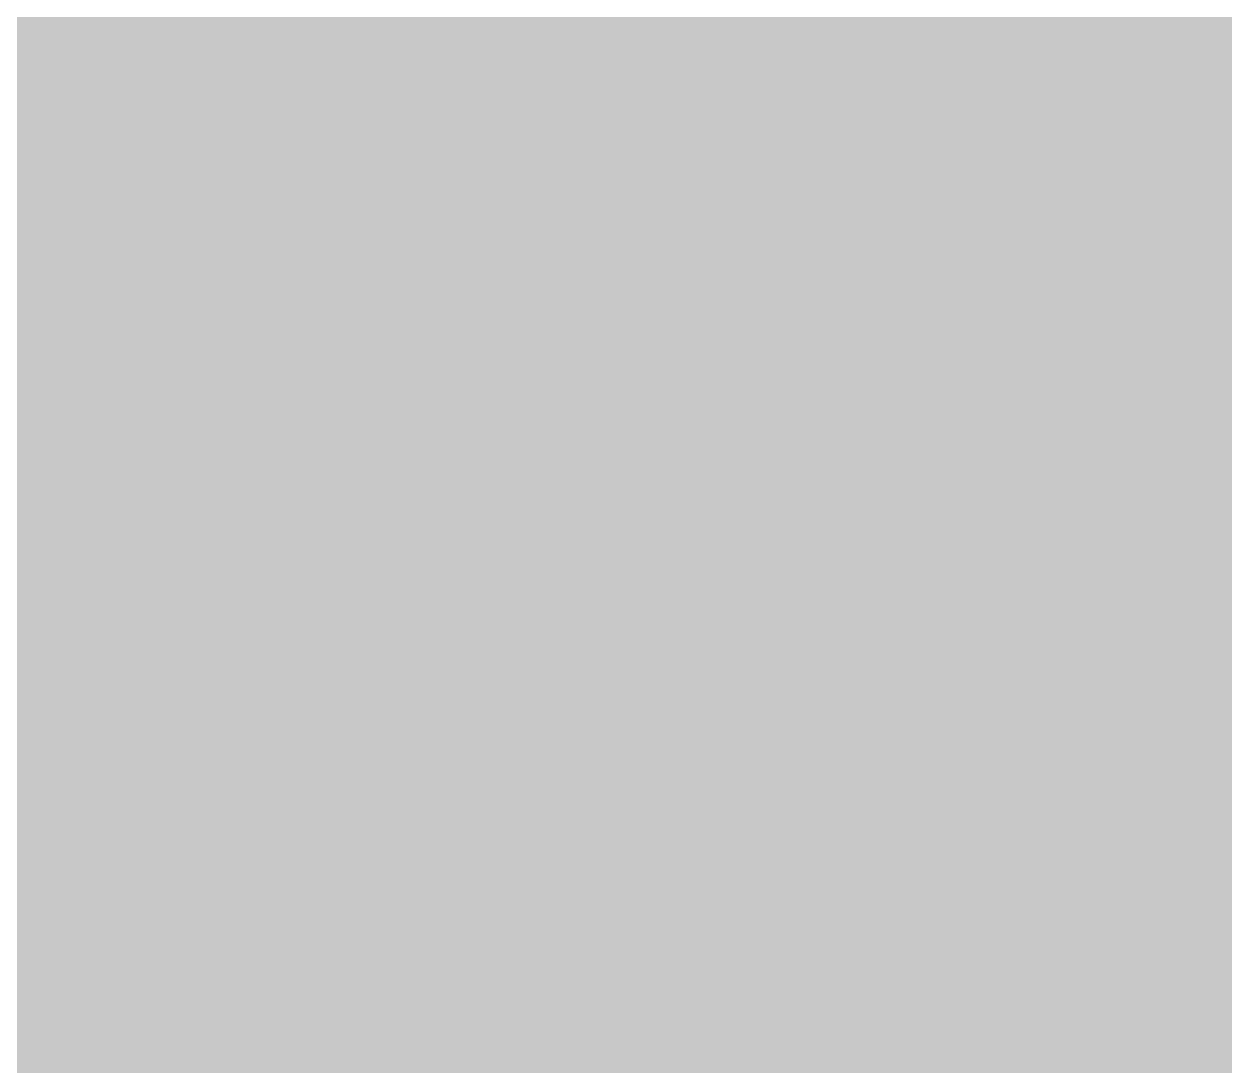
# Model space of a CAD drawing. Header units: inches. Extents: x 27328 to 120839, y -4075 to 4147.
# Drawn here: x 31976.12 to 31993.89, y 987.86 to 1003.27 of the extents above; entities that cross this region are included whole.
import ezdxf

# ---------------------------------------------------------------- set-up
doc = ezdxf.new("R2010")
doc.units = ezdxf.units.IN
doc.header["$MEASUREMENT"] = 0
doc.layers.add('M-HVAC-DUCT', color=70, linetype='Continuous', lineweight=9)

msp = doc.modelspace()

# ---------------------------------------------------------------- hatches: boundary and pattern name
at = {"layer": 'M-HVAC-DUCT'}
h = msp.add_hatch(color=256, dxfattribs=at)
h.paths.add_polyline_path([(31906.636, 962.782), (32063.81, 1048.316), (32063.568, 1052.334), (32060.761, 1050.593), (32060.702, 1048.97), (32059.679, 1048.414), (32057.988, 1049.297), (32044.31, 1041.636), (32044.252, 1040.018), (32043.229, 1039.461), (32041.537, 1040.344), (32027.859, 1032.679), (32027.801, 1031.066), (32026.778, 1030.509), (32025.086, 1031.392), (32011.408, 1023.722), (32011.35, 1022.113), (32010.328, 1021.556), (32008.636, 1022.44), (31994.958, 1014.765), (31994.9, 1013.161), (31993.877, 1012.604), (31992.185, 1013.487), (31978.507, 1005.808), (31978.449, 1004.208), (31977.426, 1003.652), (31975.735, 1004.535), (31962.056, 996.85), (31961.999, 995.256), (31960.976, 994.699), (31959.284, 995.582), (31945.605, 987.893), (31945.548, 986.304), (31944.525, 985.747), (31942.833, 986.63), (31906.636, 966.931), (31906.636, 963.034)], flags=0)
h.paths.add_polyline_path([(32103.542, 1069.938), (32261.218, 1155.745), (32260.976, 1159.763), (32258.17, 1158.078), (32258.11, 1156.399), (32257.078, 1155.847), (32255.395, 1156.725), (32241.719, 1149.121), (32241.659, 1147.447), (32240.636, 1146.89), (32238.944, 1147.773), (32225.268, 1140.164), (32225.208, 1138.494), (32224.186, 1137.938), (32222.494, 1138.821), (32208.818, 1131.207), (32208.758, 1129.542), (32207.735, 1128.985), (32206.043, 1129.868), (32192.367, 1122.25), (32192.307, 1120.589), (32191.284, 1120.033), (32189.593, 1120.916), (32175.916, 1113.293), (32175.857, 1111.637), (32174.834, 1111.08), (32173.142, 1111.964), (32159.465, 1104.336), (32159.406, 1102.685), (32158.383, 1102.128), (32156.691, 1103.011), (32143.015, 1095.379), (32142.955, 1093.732), (32141.932, 1093.176), (32140.241, 1094.059), (32126.564, 1086.421), (32126.505, 1084.78), (32125.482, 1084.223), (32123.79, 1085.106), (32110.113, 1077.464), (32110.054, 1075.827), (32109.031, 1075.271), (32107.339, 1076.154), (32103.542, 1073.887), (32103.542, 1069.943)], flags=0)
h.paths.add_polyline_path([(32300.95, 1177.367), (32458.625, 1263.174), (32458.383, 1267.191), (32455.579, 1265.563), (32455.517, 1263.828), (32454.262, 1263.392), (32452.802, 1264.154), (32439.129, 1256.606), (32439.066, 1254.875), (32437.83, 1254.43), (32436.352, 1255.202), (32422.678, 1247.649), (32422.616, 1245.923), (32421.398, 1245.468), (32419.901, 1246.249), (32406.227, 1238.692), (32406.165, 1236.97), (32404.966, 1236.506), (32403.45, 1237.297), (32389.776, 1229.735), (32389.714, 1228.018), (32388.534, 1227.544), (32387, 1228.345), (32373.325, 1220.778), (32373.264, 1219.066), (32372.102, 1218.582), (32370.549, 1219.392), (32356.875, 1211.821), (32356.813, 1210.113), (32355.67, 1209.619), (32354.099, 1210.44), (32340.424, 1202.864), (32340.363, 1201.161), (32339.238, 1200.657), (32337.648, 1201.487), (32323.973, 1193.907), (32323.912, 1192.209), (32322.806, 1191.695), (32321.197, 1192.535), (32307.522, 1184.95), (32307.461, 1183.256), (32306.374, 1182.733), (32304.747, 1183.583), (32300.95, 1181.371), (32300.95, 1178.259)], flags=0)
h.paths.add_polyline_path([(32498.357, 1284.796), (32656.032, 1370.602), (32655.79, 1374.62), (32652.989, 1373.049), (32652.924, 1371.256), (32651.901, 1370.7), (32650.21, 1371.583), (32636.538, 1364.092), (32636.474, 1362.304), (32635.451, 1361.747), (32633.759, 1362.63), (32620.087, 1355.134), (32620.023, 1353.352), (32619, 1352.795), (32617.308, 1353.678), (32603.636, 1346.177), (32603.572, 1344.399), (32602.55, 1343.843), (32600.858, 1344.726), (32587.186, 1337.22), (32587.122, 1335.447), (32586.099, 1334.89), (32584.407, 1335.773), (32570.735, 1328.263), (32570.671, 1326.494), (32569.648, 1325.938), (32567.957, 1326.821), (32554.284, 1319.306), (32554.221, 1317.542), (32553.198, 1316.985), (32551.506, 1317.869), (32537.833, 1310.349), (32537.77, 1308.59), (32536.747, 1308.033), (32535.055, 1308.916), (32521.382, 1301.392), (32521.319, 1299.637), (32520.297, 1299.081), (32518.605, 1299.964), (32504.932, 1292.435), (32504.869, 1290.685), (32503.846, 1290.128), (32502.154, 1291.011), (32498.357, 1288.855), (32498.357, 1286.008)], flags=0)
h.paths.add_polyline_path([(32695.764, 1392.224), (32825.858, 1463.021), (32823.953, 1463.726), (32822.106, 1464.017), (32820.372, 1463.884), (32817.651, 1462.704), (32817.496, 1462.62), (32817.43, 1460.78), (32816.407, 1460.224), (32814.716, 1461.107), (32801.046, 1453.663), (32800.98, 1451.828), (32799.957, 1451.271), (32798.265, 1452.154), (32784.592, 1444.621), (32784.529, 1442.875), (32783.506, 1442.319), (32781.815, 1443.202), (32768.144, 1435.748), (32768.078, 1433.923), (32767.056, 1433.366), (32765.364, 1434.25), (32751.693, 1426.791), (32751.628, 1424.971), (32750.605, 1424.414), (32748.913, 1425.297), (32735.243, 1417.834), (32735.177, 1416.018), (32734.154, 1415.462), (32732.463, 1416.345), (32718.792, 1408.877), (32718.727, 1407.066), (32717.704, 1406.509), (32716.012, 1407.392), (32702.341, 1399.92), (32702.267, 1398.109), (32701.253, 1397.557), (32699.561, 1398.44), (32695.764, 1396.339), (32695.764, 1393.758)], flags=0)
h = msp.add_hatch(color=256, dxfattribs=at)
h.paths.add_polyline_path([(31906.636, 938.696), (32065.214, 1024.994), (32063.81, 1048.316), (31906.636, 962.782), (31906.636, 940.786)], flags=0)
h.paths.add_polyline_path([(32103.542, 1045.852), (32262.621, 1132.423), (32261.218, 1155.745), (32103.542, 1069.938), (32103.542, 1047.5)], flags=0)
h.paths.add_polyline_path([(32300.95, 1153.281), (32460.029, 1239.851), (32458.625, 1263.174), (32300.95, 1177.367), (32300.95, 1154.485)], flags=0)
h.paths.add_polyline_path([(32498.357, 1260.709), (32657.436, 1347.28), (32656.032, 1370.602), (32498.357, 1284.796), (32498.357, 1261.47)], flags=0)
h.paths.add_polyline_path([(32695.764, 1368.138), (32836.83, 1444.906), (32836.664, 1447.229), (32836.169, 1449.64), (32835.36, 1452.064), (32834.263, 1454.429), (32832.911, 1456.662), (32831.344, 1458.695), (32829.611, 1460.467), (32827.764, 1461.924), (32825.858, 1463.021), (32695.764, 1392.224), (32695.764, 1368.455)], flags=0)

doc.saveas('drawing.dxf')
